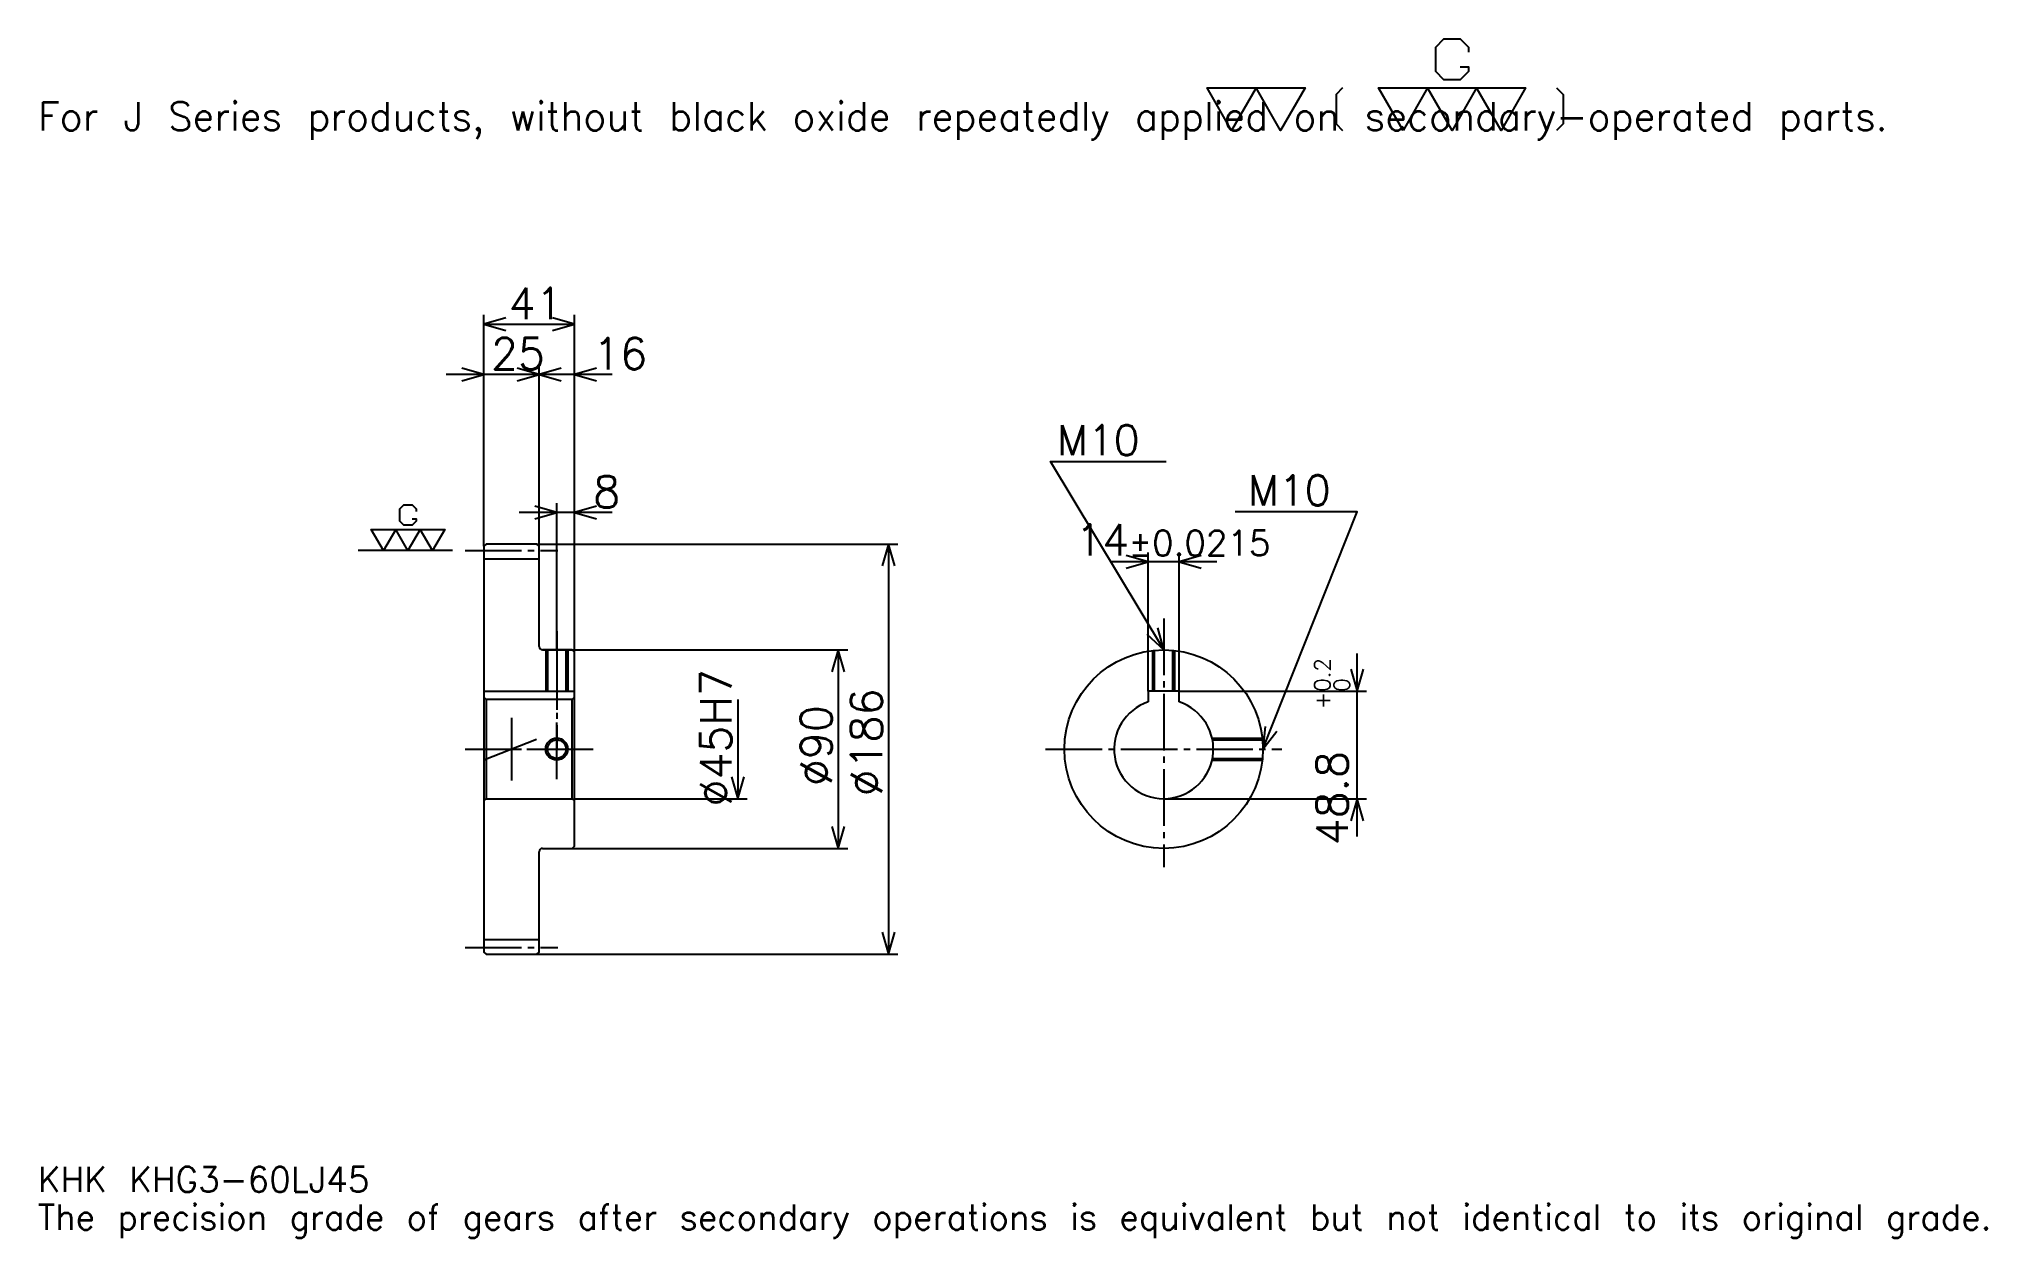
# Model space of a CAD drawing. Extents: x 29 to 912, y 10 to 554.
import ezdxf

# ---------------------------------------------------------------- set-up
doc = ezdxf.new("R2010")
doc.units = 0
doc.linetypes.add('DASHDOT', pattern=[34.173913, 25.630435, -2.847826, 2.847826, -2.847826])
doc.layers.get('0').update_dxf_attribs({"linetype": 'CONTINUOUS'})
doc.layers.add('DASHDOT', color=6, linetype='DASHDOT')
doc.styles.add('KANJI', font='TXT', dxfattribs={"bigfont": 'BIGFONT'})

msp = doc.modelspace()

# ---------------------------------------------------------------- linework, layer by layer
at = {"color": 5}
for p, q in [((230.67392, 325.097839), (230.67392, 429.043518)), ((230.67392, 424.771759), (271.67392, 424.771759)), ((271.67392, 325.097839), (271.67392, 429.043518)), ((255.67392, 325.097839), (255.67392, 406.260864)), ((272.760864, 401.989136), (213.58696, 401.989136)), ((288.760864, 401.989136), (238.58696, 401.989136)), ((288.760864, 339.336975), (246.58696, 339.336975)), ((263.67392, 325.097839), (263.67392, 343.608704)), ((230.67392, 324.097839), (230.67392, 325.097839)), ((254.67392, 325.097839), (271.67392, 325.097839)), ((255.67392, 324.097839), (255.67392, 325.097839)), ((263.67392, 277.097839), (263.67392, 325.097839)), ((263.67392, 277.097839), (263.67392, 325.097839)), ((271.67392, 325.097839), (418.336975, 325.097839)), ((271.67392, 276.097839), (271.67392, 325.097839)), ((414.065247, 325.097839), (414.065247, 139.097839)), ((531.804321, 258.397827), (531.804321, 321.239136)), ((545.804321, 258.397827), (545.804321, 321.239136)), ((562.891296, 316.967407), (514.717407, 316.967407)), ((257.17392, 277.097839), (271.67392, 277.097839)), ((271.67392, 277.097839), (395.554382, 277.097839)), ((391.282623, 277.097839), (391.282623, 187.097839)), ((626.521729, 192.51088), (626.521729, 275.484802)), ((545.804321, 258.397827), (630.793457, 258.397827)), ((345.717407, 254.597839), (345.717407, 209.597839)), ((271.67392, 209.597839), (349.989136, 209.597839)), ((538.804321, 209.597839), (630.793457, 209.597839)), ((257.17392, 187.097839), (271.67392, 187.097839)), ((271.67392, 187.097839), (395.554382, 187.097839)), ((254.67392, 139.097839), (271.67392, 139.097839)), ((271.67392, 139.097839), (418.336975, 139.097839))]:
    msp.add_line(p, q, dxfattribs=at)
at = {"color": 7}
for p, q in [((216.434784, 322.097839), (173.717407, 322.097839)), ((243.17392, 246.336975), (243.17392, 217.858704))]:
    msp.add_line(p, q, dxfattribs=at)
at = {"color": 4}
for p, q in [((230.67392, 318.347839), (255.67392, 318.347839)), ((230.67392, 258.397827), (271.67392, 258.397827)), ((231.67392, 254.597839), (231.67392, 209.597839)), ((270.67392, 254.597839), (271.67392, 255.597839)), ((270.67392, 209.597839), (271.67392, 208.597839)), ((230.67392, 145.847839), (255.67392, 145.847839))]:
    msp.add_line(p, q, dxfattribs=at)
at = {"color": 7}
for points in [[(673.226135, 541.485657), (676.928284, 541.485657), (676.928284, 539.264343), (673.226135, 535.562195), (665.821777, 535.562195), (662.119629, 539.264343), (662.119629, 550.37085), (665.821777, 554.073059), (673.226135, 554.073059), (676.928284, 550.37085), (676.928284, 548.149597)], [(569.565247, 512.608704), (558.45874, 531.859985), (602.884827, 531.859985), (591.77832, 512.608704), (580.671753, 531.859985), (569.565247, 512.608704)], [(619.914795, 531.859985), (616.953064, 528.898254), (616.953064, 515.570435), (619.914795, 512.608704)], [(647.310913, 512.608704), (636.204346, 531.859985), (702.843506, 531.859985), (691.737, 512.608704), (680.630493, 531.859985), (669.523926, 512.608704), (658.417419, 531.859985), (647.310913, 512.608704)], [(716.911743, 531.859985), (719.873535, 528.898254), (719.873535, 515.570435), (716.911743, 512.608704)], [(198.066315, 336.536316), (199.917404, 336.536316), (199.917404, 335.425659), (198.066315, 333.574585), (194.364136, 333.574585), (192.513046, 335.425659), (192.513046, 340.978943), (194.364136, 342.830017), (198.066315, 342.830017), (199.917404, 340.978943), (199.917404, 339.868286)], [(185.108704, 322.097839), (179.55545, 331.723511), (212.875015, 331.723511), (207.321747, 322.097839), (201.768494, 331.723511), (196.215225, 322.097839), (190.661957, 331.723511), (185.108704, 322.097839)]]:
    msp.add_lwpolyline(points, dxfattribs=at)
at = {"color": 5}
for points in [[(240.641312, 427.619568), (230.67392, 424.771759), (240.641312, 421.92395)], [(261.706543, 421.92395), (271.67392, 424.771759), (261.706543, 427.619568)], [(220.706528, 399.141296), (230.67392, 401.989136), (220.706528, 404.836975)], [(245.706528, 399.141296), (255.67392, 401.989136), (245.706528, 404.836975)], [(265.641296, 404.836975), (255.67392, 401.989136), (265.641296, 399.141296)], [(281.641296, 404.836975), (271.67392, 401.989136), (281.641296, 399.141296)], [(538.804321, 277.097839), (487.543488, 362.532623), (539.943481, 362.532623)], [(253.706528, 336.489136), (263.67392, 339.336975), (253.706528, 342.184784)], [(281.641296, 342.184784), (271.67392, 339.336975), (281.641296, 336.489136)], [(583.804321, 232.097839), (626.521729, 339.75), (571.273926, 339.75)], [(416.913055, 315.130432), (414.065247, 325.097839), (411.217407, 315.130432)], [(521.836975, 314.119568), (531.804321, 316.967407), (521.836975, 319.815247)], [(555.771729, 319.815247), (545.804321, 316.967407), (555.771729, 314.119568)], [(531.234192, 284.179626), (538.804321, 277.097839), (536.118164, 287.109985)], [(394.130432, 267.130432), (391.282623, 277.097839), (388.434814, 267.130432)], [(623.67395, 268.365234), (626.521729, 258.397827), (629.369629, 268.365234)], [(584.833618, 242.412857), (583.804321, 232.097839), (590.127686, 240.312119)], [(342.869568, 219.565231), (345.717407, 209.597839), (348.565216, 219.565231)], [(629.369629, 199.630447), (626.521729, 209.597839), (623.67395, 199.630447)], [(388.434814, 197.065231), (391.282623, 187.097839), (394.130432, 197.065231)], [(411.217407, 149.065231), (414.065247, 139.097839), (416.913055, 149.065231)]]:
    msp.add_lwpolyline(points, dxfattribs=at)
at = {"color": 4}
for points in [[(255.67392, 278.597839), (255.67392, 324.097839), (254.67392, 325.097839), (231.67392, 325.097839), (230.67392, 324.097839), (230.67392, 208.597839)], [(257.17392, 187.097839), (270.67392, 187.097839), (271.67392, 188.097839), (271.67392, 276.097839), (270.67392, 277.097839), (257.17392, 277.097839)], [(258.67392, 277.097839), (258.67392, 258.397827)], [(259.483917, 277.097839), (259.483917, 258.397827)], [(267.863922, 277.097839), (267.863922, 258.397827)], [(268.67392, 277.097839), (268.67392, 258.397827)], [(533.804321, 258.397827), (533.804321, 276.819214)], [(534.61438, 258.397827), (534.61438, 276.902344)], [(542.994385, 258.397827), (542.994385, 276.902344)], [(543.804321, 258.397827), (543.804321, 276.819214)], [(545.804321, 253.481247), (545.804321, 258.397827), (531.804321, 258.397827), (531.804321, 253.481247)], [(230.67392, 208.597839), (231.67392, 209.597839), (270.67392, 209.597839), (270.67392, 254.597839), (231.67392, 254.597839), (230.67392, 255.597839)], [(560.74176, 237.097839), (583.525757, 237.097839)], [(560.910767, 236.287842), (583.608887, 236.287842)], [(560.74176, 227.097839), (583.525757, 227.097839)], [(560.910767, 227.907837), (583.608887, 227.907837)], [(230.67392, 208.597839), (230.67392, 140.097839), (231.67392, 139.097839), (254.67392, 139.097839), (255.67392, 140.097839), (255.67392, 185.597839)]]:
    msp.add_lwpolyline(points, dxfattribs=at)
for centre, radius in [((538.804321, 232.097839), 45), ((263.67392, 232.097839), 4.19)]:
    msp.add_circle(centre, radius, dxfattribs=at)
at = {"color": 7}
msp.add_circle((263.67392, 232.097839), 5, dxfattribs=at)
at = {"color": 4}
for centre, radius, start, end in [((257.17392, 278.597839), 1.5, 180, 270), ((538.804321, 232.097839), 22.5, 108.12620381, 71.87379619), ((257.17392, 185.597839), 1.5, 90, 180)]:
    msp.add_arc(centre, radius, start, end, dxfattribs=at)
at = {"layer": 'DASHDOT', "color": 7}
for p, q in [((222.130447, 322.097839), (264.217407, 322.097839)), ((538.804321, 291.336975), (538.804321, 178.554352)), ((263.67392, 277.097839), (263.67392, 232.097839)), ((222.130447, 232.097839), (280.217407, 232.097839)), ((230.67392, 227.173965), (255.67392, 237.021713)), ((485.260864, 232.097839), (592.347839, 232.097839)), ((222.130447, 142.097839), (264.217407, 142.097839))]:
    msp.add_line(p, q, dxfattribs=at)
for points in [[(263.67392, 285.641327), (263.67392, 249.854355)], [(263.67392, 218.554367), (263.67392, 245.641312)], [(250.130447, 232.097839), (277.217407, 232.097839)]]:
    msp.add_lwpolyline(points, dxfattribs=at)

# ---------------------------------------------------------------- texts
at = {"color": 7, "style": 'KANJI'}
for s, height, p in [('For J Series products, without black oxide repeatedly applied on secondary-operated parts.', 12.815217, (28.47826, 512.608704)), ('41', 14.23913, (241.918488, 427.050018)), ('25', 14.23913, (233.918488, 404.267395)), ('16', 14.23913, (280.217407, 404.267395)), ('M10', 13.669566, (490.391296, 365.380432)), ('8', 14.23913, (280.217407, 341.615234)), ('M10', 13.669566, (576.969604, 342.597839)), ('14', 14.23913, (498.732635, 319.815247)), ('%%p0.0215', 11.391304, (522.795044, 319.815247)), ('KHK KHG3-60LJ45', 11.391304, (28.47826, 31.326086)), ('The precision grade of gears after secondary operations is equivalent but not identical to its original grade.', 11.391304, (28.47826, 14.23913))]:
    msp.add_text(s, height=height, dxfattribs=at).set_placement(p)
for s, height, p in [('%%c45H7', 14.23913, (342.869568, 206.11142)), ('0.2', 7.119565, (614.276123, 258.123474)), ('%%c186', 14.23913, (411.217407, 210.739136)), ('+', 7.119565, (614.276123, 250.149567)), ('0', 7.119565, (623.10437, 258.123474)), ('%%c90', 14.23913, (388.434814, 215.366852)), ('48.8', 14.23913, (622.25, 188.516983))]:
    msp.add_text(s, height=height, rotation=90, dxfattribs=at).set_placement(p)

doc.saveas('drawing.dxf')
